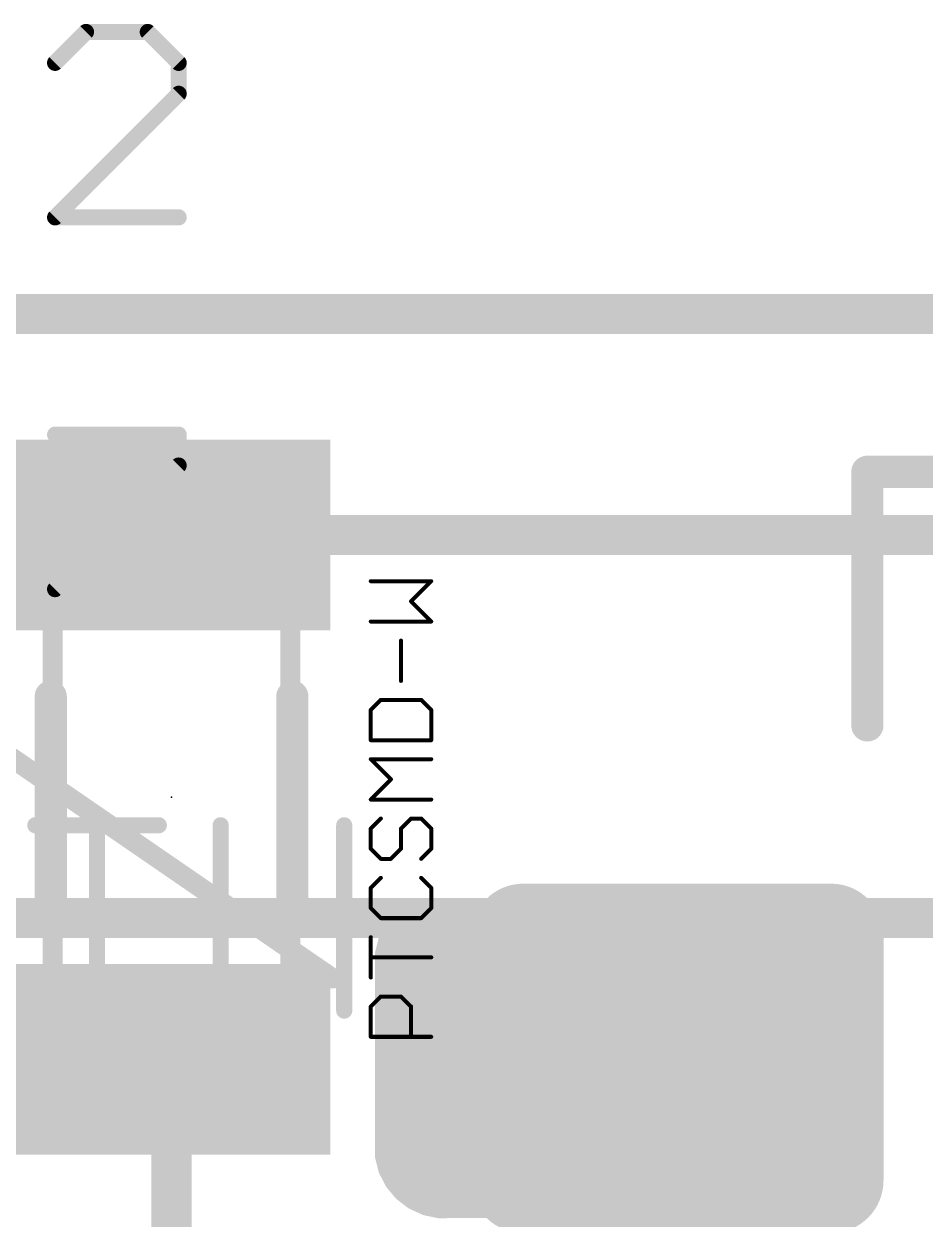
# Model space of a CAD drawing. Extents: x -128 to 56, y -3 to 18.
# Drawn here: x 8.47 to 14.15, y 10.8 to 18.34 of the extents above; entities that cross this region are included whole.
import ezdxf

# ---------------------------------------------------------------- set-up
doc = ezdxf.new("R2010")
doc.units = 0
for name, color, linetype in [('1', 12, 'CONTINUOUS'), ('16', 132, 'CONTINUOUS'), ('20', 53, 'CONTINUOUS'), ('21', 53, 'CONTINUOUS'), ('23', 53, 'CONTINUOUS'), ('25', 253, 'CONTINUOUS'), ('27', 253, 'CONTINUOUS'), ('29', 253, 'CONTINUOUS'), ('31', 253, 'CONTINUOUS'), ('51', 53, 'CONTINUOUS')]:
    doc.layers.add(name, color=color, linetype=linetype)

# ---------------------------------------------------------------- blocks, each defined once
blk = doc.blocks.new('RECT')
blk.add_solid([(-0.5, -0.5), (0.5, -0.5), (-0.5, 0.5), (0.5, 0.5)])
blk = doc.blocks.new('RECT320000X384000R30')
at = {"const_width": 0.3}
blk.add_lwpolyline([(0.85, -0.9), (0.85, 0.9, 0.4142), (0.7, 1.05), (-0.7, 1.05, 0.4142), (-0.85, 0.9), (-0.85, -0.9, 0.4142), (-0.7, -1.05), (0.7, -1.05, 0.4142)], format="xyb", close=True, dxfattribs=at)
blk.add_solid([(-0.7254, -0.9254), (0.7254, -0.9254), (-0.7254, 0.9254), (0.7254, 0.9254)])
blk = doc.blocks.new('RECT352512X416512R30')
at = {"const_width": 0.3305}
blk.add_lwpolyline([(0.9364, -0.9711), (0.9364, 0.9711, 0.4142), (0.7711, 1.1364), (-0.7711, 1.1364, 0.4142), (-0.9364, 0.9711), (-0.9364, -0.9711, 0.4142), (-0.7711, -1.1364), (0.7711, -1.1364, 0.4142)], format="xyb", close=True, dxfattribs=at)
blk.add_solid([(-0.7965, -0.9965), (0.7965, -0.9965), (-0.7965, 0.9965), (0.7965, 0.9965)])

msp = doc.modelspace()

# ---------------------------------------------------------------- linework, layer by layer
at = {"layer": '1', "const_width": 0.254}
for points in [[(0, 16.51), (54.61, 16.51)], [(9.398, 15.116), (23.868, 15.116)], [(9.398, 9.1186), (9.398, 11.808)]]:
    msp.add_lwpolyline(points, dxfattribs=at)
at = {"layer": '1', "const_width": 0.127}
for points in [[(9.398, 15.1795, 1), (9.398, 15.0525)], [(9.4615, 11.808, 1), (9.3345, 11.808)]]:
    msp.add_lwpolyline(points, format="xyb", dxfattribs=at)
at = {"layer": '16', "const_width": 0.254}
for points in [[(0, 16.51), (54.61, 16.51)], [(5.08, 12.7), (44.45, 12.7)]]:
    msp.add_lwpolyline(points, dxfattribs=at)
at = {"layer": '20', "const_width": 0.2032}
msp.add_lwpolyline([(54.61, 16.51), (0, 16.51)], dxfattribs=at)
at = {"layer": '21', "const_width": 0.2032}
for points in [[(13.788, 15.515), (22.788, 15.515)], [(13.788, 13.915), (13.788, 15.515)], [(8.636, 12.827), (8.636, 14.097)], [(10.16, 14.097), (10.16, 12.827)]]:
    msp.add_lwpolyline(points, dxfattribs=at)
at = {"layer": '21', "const_width": 0.1016}
for points in [[(13.788, 15.5658, 1), (13.788, 15.4642)], [(13.8388, 15.515, 1), (13.7372, 15.515)], [(8.6868, 14.097, 1), (8.5852, 14.097)], [(10.2108, 14.097, 1), (10.1092, 14.097)], [(13.7372, 13.915, 1), (13.8388, 13.915)], [(8.5852, 12.827, 1), (8.6868, 12.827)], [(10.1092, 12.827, 1), (10.2108, 12.827)]]:
    msp.add_lwpolyline(points, format="xyb", dxfattribs=at)
at = {"layer": '23'}
msp.add_point((9.398, 13.462), dxfattribs=at)
at = {"layer": '25', "const_width": 0.1016}
for points in [[(8.8583, 18.289), (8.6634, 18.0941)], [(9.2481, 18.289), (8.8583, 18.289)], [(9.443, 18.0941), (9.2481, 18.289)], [(9.443, 17.8992), (9.443, 18.0941)], [(8.6634, 17.1196), (9.443, 17.8992)], [(9.443, 17.1196), (8.6634, 17.1196)], [(8.6634, 15.749), (9.443, 15.749)], [(9.443, 15.749), (9.443, 15.5541)], [(9.443, 15.5541), (8.6634, 14.7745)], [(8.6634, 14.7745), (8.6634, 14.5796)]]:
    msp.add_lwpolyline(points, dxfattribs=at)
at = {"layer": '25', "const_width": 0.0508}
for points in [[(8.8583, 18.3144, 1), (8.8583, 18.2636)], [(8.8763, 18.271, 1), (8.8403, 18.307)], [(9.2661, 18.307, 1), (9.2301, 18.271)], [(9.2481, 18.2636, 1), (9.2481, 18.3144)], [(8.6454, 18.1121, 1), (8.6814, 18.0761)], [(9.4684, 18.0941, 1), (9.4176, 18.0941)], [(9.425, 18.0761, 1), (9.461, 18.1121)], [(9.461, 17.8812, 1), (9.425, 17.9172)], [(9.4176, 17.8992, 1), (9.4684, 17.8992)], [(8.6454, 17.1376, 1), (8.6814, 17.1016)], [(8.6634, 17.145, 1), (8.6634, 17.0942)], [(9.443, 17.0942, 1), (9.443, 17.145)], [(8.6634, 15.7744, 1), (8.6634, 15.7236)], [(9.4684, 15.749, 1), (9.4176, 15.749)], [(9.443, 15.7236, 1), (9.443, 15.7744)], [(9.4176, 15.5541, 1), (9.4684, 15.5541)], [(9.461, 15.5361, 1), (9.425, 15.5721)], [(8.6454, 14.7925, 1), (8.6814, 14.7565)], [(8.6888, 14.7745, 1), (8.638, 14.7745)], [(8.638, 14.5796, 1), (8.6888, 14.5796)]]:
    msp.add_lwpolyline(points, format="xyb", dxfattribs=at)
at = {"layer": '27'}
for points, const_width in [([(11.0363, 14.8244), (10.655, 14.8244)], 0.0254), ([(10.9092, 14.6973), (11.0363, 14.8244)], 0.0254), ([(11.0363, 14.5701), (10.9092, 14.6973)], 0.0254), ([(10.655, 14.5701), (11.0363, 14.5701)], 0.0254), ([(10.8456, 14.1959), (10.8456, 14.4502)], 0.0254), ([(10.7185, 14.0759), (10.655, 14.0124)], 0.0254), ([(10.655, 14.0124), (10.655, 13.8217)], 0.0254), ([(10.9727, 14.0759), (10.7185, 14.0759)], 0.0254), ([(11.0363, 14.0124), (10.9727, 14.0759)], 0.0254), ([(11.0363, 13.8217), (11.0363, 14.0124)], 0.0254), ([(10.655, 13.8217), (11.0363, 13.8217)], 0.0254), ([(10.7821, 13.5746), (10.655, 13.7017)], 0.0254), ([(10.655, 13.7017), (11.0363, 13.7017)], 0.0254), ([(10.655, 13.4475), (10.7821, 13.5746)], 0.0254), ([(11.0363, 13.4475), (10.655, 13.4475)], 0.0254), ([(8.5384, 13.2852), (9.318, 13.2852)], 0.1016), ([(8.9282, 12.1158), (8.9282, 13.2852)], 0.1016), ([(9.7078, 12.1158), (9.7078, 13.2852)], 0.1016), ([(10.4874, 13.2852), (10.4874, 12.1158)], 0.1016), ([(10.7185, 13.3275), (10.655, 13.264)], 0.0254), ([(10.655, 13.264), (10.655, 13.1369)], 0.0254), ([(10.8456, 13.264), (10.9092, 13.3275)], 0.0254), ([(10.8456, 13.1369), (10.8456, 13.264)], 0.0254), ([(10.9092, 13.3275), (10.9727, 13.3275)], 0.0254), ([(10.9727, 13.3275), (11.0363, 13.264)], 0.0254), ([(11.0363, 13.264), (11.0363, 13.1369)], 0.0254), ([(10.655, 13.1369), (10.7185, 13.0733)], 0.0254), ([(10.7821, 13.0733), (10.8456, 13.1369)], 0.0254), ([(11.0363, 13.1369), (10.9727, 13.0733)], 0.0254), ([(10.7185, 13.0733), (10.7821, 13.0733)], 0.0254), ([(10.7185, 12.9533), (10.655, 12.8898)], 0.0254), ([(10.655, 12.8898), (10.655, 12.7627)], 0.0254), ([(11.0363, 12.8898), (10.9727, 12.9533)], 0.0254), ([(11.0363, 12.7627), (11.0363, 12.8898)], 0.0254), ([(9.7078, 12.7005), (10.4874, 12.7005)], 0.1016), ([(10.655, 12.7627), (10.7185, 12.6991)], 0.0254), ([(10.9727, 12.6991), (11.0363, 12.7627)], 0.0254), ([(10.7185, 12.6991), (10.9727, 12.6991)], 0.0254), ([(10.655, 12.3249), (10.655, 12.5791)], 0.0254), ([(11.0363, 12.452), (10.655, 12.452)], 0.0254), ([(10.655, 12.1414), (10.7185, 12.2049)], 0.0254), ([(10.7185, 12.2049), (10.8456, 12.2049)], 0.0254), ([(10.8456, 12.2049), (10.9092, 12.1414)], 0.0254), ([(10.655, 11.9507), (10.655, 12.1414)], 0.0254), ([(10.9092, 12.1414), (10.9092, 11.9507)], 0.0254), ([(11.0363, 11.9507), (10.655, 11.9507)], 0.0254)]:
    msp.add_lwpolyline(points, dxfattribs=dict(at, const_width=const_width))
for points, const_width in [([(10.655, 14.8307, 1), (10.655, 14.818)], 0.0127), ([(11.0408, 14.8199, 1), (11.0318, 14.8288)], 0.0127), ([(11.0363, 14.818, 1), (11.0363, 14.8307)], 0.0127), ([(10.9137, 14.7017, 1), (10.9047, 14.6928)], 0.0127), ([(10.9047, 14.7017, 1), (10.9137, 14.6928)], 0.0127), ([(10.655, 14.5765, 1), (10.655, 14.5638)], 0.0127), ([(11.0318, 14.5657, 1), (11.0408, 14.5746)], 0.0127), ([(11.0363, 14.5638, 1), (11.0363, 14.5765)], 0.0127), ([(10.852, 14.4502, 1), (10.8393, 14.4502)], 0.0127), ([(10.8393, 14.1959, 1), (10.852, 14.1959)], 0.0127), ([(10.6613, 14.0124, 1), (10.6486, 14.0124)], 0.0127), ([(10.6505, 14.0169, 1), (10.6595, 14.0079)], 0.0127), ([(10.7185, 14.0823, 1), (10.7185, 14.0696)], 0.0127), ([(10.723, 14.0715, 1), (10.714, 14.0804)], 0.0127), ([(10.9772, 14.0804, 1), (10.9683, 14.0715)], 0.0127), ([(10.9727, 14.0696, 1), (10.9727, 14.0823)], 0.0127), ([(11.0427, 14.0124, 1), (11.03, 14.0124)], 0.0127), ([(11.0318, 14.0079, 1), (11.0408, 14.0169)], 0.0127), ([(10.6486, 13.8217, 1), (10.6613, 13.8217)], 0.0127), ([(10.655, 13.8281, 1), (10.655, 13.8154)], 0.0127), ([(11.03, 13.8217, 1), (11.0427, 13.8217)], 0.0127), ([(11.0363, 13.8154, 1), (11.0363, 13.8281)], 0.0127), ([(10.655, 13.7081, 1), (10.655, 13.6954)], 0.0127), ([(10.6595, 13.7062, 1), (10.6505, 13.6973)], 0.0127), ([(11.0363, 13.6954, 1), (11.0363, 13.7081)], 0.0127), ([(10.7866, 13.5701, 1), (10.7776, 13.5791)], 0.0127), ([(10.7776, 13.5701, 1), (10.7866, 13.5791)], 0.0127), ([(10.655, 13.4539, 1), (10.655, 13.4412)], 0.0127), ([(10.6505, 13.452, 1), (10.6595, 13.443)], 0.0127), ([(11.0363, 13.4412, 1), (11.0363, 13.4539)], 0.0127), ([(8.5384, 13.3106, 1), (8.5384, 13.2598)], 0.0508), ([(8.9536, 13.2852, 1), (8.9028, 13.2852)], 0.0508), ([(9.318, 13.2598, 1), (9.318, 13.3106)], 0.0508), ([(9.7332, 13.2852, 1), (9.6824, 13.2852)], 0.0508), ([(10.5128, 13.2852, 1), (10.462, 13.2852)], 0.0508), ([(10.6613, 13.264, 1), (10.6486, 13.264)], 0.0127), ([(10.6505, 13.2685, 1), (10.6595, 13.2595)], 0.0127), ([(10.723, 13.323, 1), (10.714, 13.332)], 0.0127), ([(10.852, 13.264, 1), (10.8393, 13.264)], 0.0127), ([(10.8411, 13.2685, 1), (10.8501, 13.2595)], 0.0127), ([(10.9092, 13.3339, 1), (10.9092, 13.3212)], 0.0127), ([(10.9137, 13.323, 1), (10.9047, 13.332)], 0.0127), ([(10.9772, 13.332, 1), (10.9683, 13.323)], 0.0127), ([(10.9727, 13.3212, 1), (10.9727, 13.3339)], 0.0127), ([(11.0427, 13.264, 1), (11.03, 13.264)], 0.0127), ([(11.0318, 13.2595, 1), (11.0408, 13.2685)], 0.0127), ([(10.6486, 13.1369, 1), (10.6613, 13.1369)], 0.0127), ([(10.6595, 13.1414, 1), (10.6505, 13.1324)], 0.0127), ([(10.8393, 13.1369, 1), (10.852, 13.1369)], 0.0127), ([(10.8501, 13.1324, 1), (10.8411, 13.1414)], 0.0127), ([(11.03, 13.1369, 1), (11.0427, 13.1369)], 0.0127), ([(11.0408, 13.1324, 1), (11.0318, 13.1414)], 0.0127), ([(10.7185, 13.0797, 1), (10.7185, 13.067)], 0.0127), ([(10.714, 13.0688, 1), (10.723, 13.0778)], 0.0127), ([(10.7776, 13.0778, 1), (10.7866, 13.0688)], 0.0127), ([(10.7821, 13.067, 1), (10.7821, 13.0797)], 0.0127), ([(10.9683, 13.0778, 1), (10.9772, 13.0688)], 0.0127), ([(10.6613, 12.8898, 1), (10.6486, 12.8898)], 0.0127), ([(10.6505, 12.8943, 1), (10.6595, 12.8853)], 0.0127), ([(10.723, 12.9488, 1), (10.714, 12.9578)], 0.0127), ([(10.9772, 12.9578, 1), (10.9683, 12.9488)], 0.0127), ([(11.0427, 12.8898, 1), (11.03, 12.8898)], 0.0127), ([(11.0318, 12.8853, 1), (11.0408, 12.8943)], 0.0127), ([(9.7078, 12.7259, 1), (9.7078, 12.6751)], 0.0508), ([(10.4874, 12.6751, 1), (10.4874, 12.7259)], 0.0508), ([(10.6486, 12.7627, 1), (10.6613, 12.7627)], 0.0127), ([(10.6595, 12.7672, 1), (10.6505, 12.7582)], 0.0127), ([(11.03, 12.7627, 1), (11.0427, 12.7627)], 0.0127), ([(11.0408, 12.7582, 1), (11.0318, 12.7672)], 0.0127), ([(10.7185, 12.7055, 1), (10.7185, 12.6928)], 0.0127), ([(10.714, 12.6946, 1), (10.723, 12.7036)], 0.0127), ([(10.9683, 12.7036, 1), (10.9772, 12.6946)], 0.0127), ([(10.9727, 12.6928, 1), (10.9727, 12.7055)], 0.0127), ([(10.6613, 12.5791, 1), (10.6486, 12.5791)], 0.0127), ([(10.655, 12.4584, 1), (10.655, 12.4457)], 0.0127), ([(11.0363, 12.4457, 1), (11.0363, 12.4584)], 0.0127), ([(10.6486, 12.3249, 1), (10.6613, 12.3249)], 0.0127), ([(10.7185, 12.2113, 1), (10.7185, 12.1986)], 0.0127), ([(10.723, 12.2004, 1), (10.714, 12.2094)], 0.0127), ([(10.8501, 12.2094, 1), (10.8411, 12.2004)], 0.0127), ([(10.8456, 12.1986, 1), (10.8456, 12.2113)], 0.0127), ([(8.9028, 12.1158, 1), (8.9536, 12.1158)], 0.0508), ([(9.6824, 12.1158, 1), (9.7332, 12.1158)], 0.0508), ([(10.462, 12.1158, 1), (10.5128, 12.1158)], 0.0508), ([(10.6613, 12.1414, 1), (10.6486, 12.1414)], 0.0127), ([(10.6505, 12.1459, 1), (10.6595, 12.1369)], 0.0127), ([(10.9155, 12.1414, 1), (10.9028, 12.1414)], 0.0127), ([(10.9047, 12.1369, 1), (10.9137, 12.1459)], 0.0127), ([(10.6486, 11.9507, 1), (10.6613, 11.9507)], 0.0127), ([(10.655, 11.9571, 1), (10.655, 11.9444)], 0.0127), ([(10.9028, 11.9507, 1), (10.9155, 11.9507)], 0.0127), ([(11.0363, 11.9444, 1), (11.0363, 11.9571)], 0.0127)]:
    msp.add_lwpolyline(points, format="xyb", dxfattribs=dict(at, const_width=const_width))
at = {"layer": '31', "const_width": 0.127}
for points in [[(10.8641, 12.6847), (10.8058, 12.625)], [(10.9359, 12.7273), (10.8641, 12.6847)], [(10.8899, 12.7), (12.6245, 12.7)], [(11.0163, 12.7498), (10.9359, 12.7273)], [(11.0998, 12.7508), (11.0163, 12.7498)], [(12.6238, 12.7508), (11.0998, 12.7508)], [(12.6492, 10.8712), (12.6238, 12.7508)], [(10.8058, 12.625), (10.7649, 12.5523)], [(10.7649, 12.5523), (10.7442, 12.4714)], [(10.7765, 12.573), (12.6262, 12.573)], [(10.7442, 12.4714), (10.7442, 11.2014)], [(10.7442, 12.446), (12.6279, 12.446)], [(10.7442, 12.319), (12.6296, 12.319)], [(10.7442, 12.192), (12.6314, 12.192)], [(10.7442, 12.065), (12.6331, 12.065)], [(10.7442, 11.938), (12.6348, 11.938)], [(10.7442, 11.811), (12.6365, 11.811)], [(10.7442, 11.684), (12.6382, 11.684)], [(10.7442, 11.557), (12.6399, 11.557)], [(10.7442, 11.43), (12.6417, 11.43)], [(10.7442, 11.303), (12.6434, 11.303)], [(10.7442, 11.2014), (10.7651, 11.1179)], [(10.7505, 11.176), (12.6451, 11.176)], [(10.7651, 11.1179), (10.804, 11.0411)], [(10.8, 11.049), (12.6468, 11.049)], [(10.804, 11.0411), (10.859, 10.9749)], [(10.859, 10.9749), (10.9274, 10.9227)], [(10.9274, 10.9227), (11.0057, 10.8869)], [(10.9288, 10.922), (12.6485, 10.922)], [(11.0057, 10.8869), (11.0899, 10.8694)], [(11.0899, 10.8694), (11.176, 10.8712)], [(11.176, 10.8712), (12.6492, 10.8712)]]:
    msp.add_lwpolyline(points, dxfattribs=at)
at = {"layer": '31', "const_width": 0.0635}
for points in [[(10.8479, 12.7121, 1), (10.8803, 12.6574)], [(10.8868, 12.6626, 1), (10.8414, 12.7069)], [(10.8899, 12.7318, 1), (10.8899, 12.6683)], [(10.9274, 12.7579, 1), (10.9445, 12.6967)], [(10.9521, 12.7, 1), (10.9198, 12.7546)], [(11.016, 12.7816, 1), (11.0167, 12.7181)], [(11.0249, 12.7193, 1), (11.0078, 12.7804)], [(11.0998, 12.7826, 1), (11.0998, 12.719)], [(11.1002, 12.7191, 1), (11.0994, 12.7825)], [(12.6555, 12.7512, 1), (12.5921, 12.7504)], [(12.6238, 12.719, 1), (12.6238, 12.7826)], [(12.6245, 12.6683, 1), (12.6245, 12.7318)], [(10.7831, 12.6472, 1), (10.8285, 12.6029)], [(10.8335, 12.6095, 1), (10.7781, 12.6406)], [(10.7372, 12.5678, 1), (10.7926, 12.5367)], [(10.7956, 12.5444, 1), (10.7341, 12.5601)], [(10.7765, 12.6048, 1), (10.7765, 12.5412)], [(12.6262, 12.5412, 1), (12.6262, 12.6048)], [(10.776, 12.4714, 1), (10.7125, 12.4714)], [(10.7442, 12.4778, 1), (10.7442, 12.4142)], [(10.7134, 12.4793, 1), (10.775, 12.4635)], [(12.6279, 12.4142, 1), (12.6279, 12.4778)], [(10.7442, 12.3508, 1), (10.7442, 12.2873)], [(12.6296, 12.2873, 1), (12.6296, 12.3508)], [(10.7442, 12.2238, 1), (10.7442, 12.1602)], [(12.6314, 12.1602, 1), (12.6314, 12.2238)], [(10.7442, 12.0968, 1), (10.7442, 12.0333)], [(12.6331, 12.0333, 1), (12.6331, 12.0968)], [(10.7442, 11.9698, 1), (10.7442, 11.9063)], [(12.6348, 11.9063, 1), (12.6348, 11.9698)], [(10.7442, 11.8428, 1), (10.7442, 11.7792)], [(12.6365, 11.7792, 1), (12.6365, 11.8428)], [(10.7442, 11.7158, 1), (10.7442, 11.6523)], [(12.6382, 11.6523, 1), (12.6382, 11.7158)], [(10.7442, 11.5888, 1), (10.7442, 11.5252)], [(12.6399, 11.5252, 1), (12.6399, 11.5888)], [(10.7442, 11.4618, 1), (10.7442, 11.3982)], [(12.6417, 11.3982, 1), (12.6417, 11.4618)], [(10.7442, 11.3348, 1), (10.7442, 11.2713)], [(12.6434, 11.2713, 1), (12.6434, 11.3348)], [(10.775, 11.2091, 1), (10.7134, 11.1937)], [(10.7125, 11.2014, 1), (10.776, 11.2014)], [(10.7505, 11.2078, 1), (10.7505, 11.1442)], [(12.6451, 11.1442, 1), (12.6451, 11.2078)], [(10.7934, 11.1322, 1), (10.7367, 11.1035)], [(10.7343, 11.1102, 1), (10.7959, 11.1256)], [(10.8, 11.0808, 1), (10.8, 11.0173)], [(10.8284, 11.0614, 1), (10.7796, 11.0208)], [(10.7757, 11.0268, 1), (10.8323, 11.0555)], [(12.6468, 11.0173, 1), (12.6468, 11.0808)], [(10.8783, 11.0002, 1), (10.8397, 10.9497)], [(10.8346, 10.9546, 1), (10.8834, 10.9952)], [(10.9406, 10.9515, 1), (10.9142, 10.8938)], [(10.9288, 10.9538, 1), (10.9288, 10.8902)], [(10.9081, 10.8974, 1), (10.9467, 10.9479)], [(11.0121, 10.918, 1), (10.9992, 10.8558)], [(10.9925, 10.858, 1), (11.0189, 10.9158)], [(11.0893, 10.9012, 1), (11.0906, 10.8377)], [(11.0835, 10.8384, 1), (11.0964, 10.9005)], [(11.176, 10.903, 1), (11.176, 10.8394)], [(11.1766, 10.8395, 1), (11.1754, 10.9029)], [(12.6485, 10.8902, 1), (12.6485, 10.9538)], [(12.6492, 10.8394, 1), (12.6492, 10.903)], [(12.6175, 10.8708, 1), (12.6809, 10.8716)]]:
    msp.add_lwpolyline(points, format="xyb", dxfattribs=at)
at = {"layer": '51', "const_width": 0.0635}
for points in [[(8.6798, 14.962, 1), (8.6162, 14.962)], [(8.648, 14.9938, 1), (8.648, 14.9303)], [(10.1798, 14.962, 1), (10.1162, 14.962)], [(10.148, 14.9303, 1), (10.148, 14.9938)], [(10.396, 12.2928, 1), (10.432, 12.3452)], [(8.648, 11.9938, 1), (8.648, 11.9302)], [(8.6162, 11.962, 1), (8.6798, 11.962)], [(10.1162, 11.962, 1), (10.1798, 11.962)], [(10.148, 11.9302, 1), (10.148, 11.9938)]]:
    msp.add_lwpolyline(points, format="xyb", dxfattribs=at)
at = {"layer": '51', "const_width": 0.127}
for points in [[(8.648, 11.962), (8.648, 14.962)], [(8.648, 14.962), (10.148, 14.962)], [(10.148, 14.962), (10.148, 11.962)], [(10.414, 12.319), (8.382, 13.716)], [(10.148, 11.962), (8.648, 11.962)]]:
    msp.add_lwpolyline(points, dxfattribs=at)

# ---------------------------------------------------------------- block references
at = {"layer": '1', "yscale": 1.8, "rotation": 90}
for p in [(9.398, 15.116), (9.398, 11.808)]:
    msp.add_blockref('RECT', p, dxfattribs=at)
at = {"layer": '1', "rotation": 90}
msp.add_blockref('RECT320000X384000R30', (12.588, 11.815), dxfattribs=at)
at = {"layer": '29', "xscale": 1.2032, "yscale": 2.0032, "rotation": 90}
for p in [(9.398, 15.116), (9.398, 11.808)]:
    msp.add_blockref('RECT', p, dxfattribs=at)
at = {"layer": '29', "rotation": 90}
msp.add_blockref('RECT352512X416512R30', (12.588, 11.815), dxfattribs=at)
at = {"layer": '31', "yscale": 1.8, "rotation": 90}
for p in [(9.398, 15.116), (9.398, 11.808)]:
    msp.add_blockref('RECT', p, dxfattribs=at)
at = {"layer": '31', "rotation": 90}
msp.add_blockref('RECT320000X384000R30', (12.588, 11.815), dxfattribs=at)

doc.saveas('drawing.dxf')
